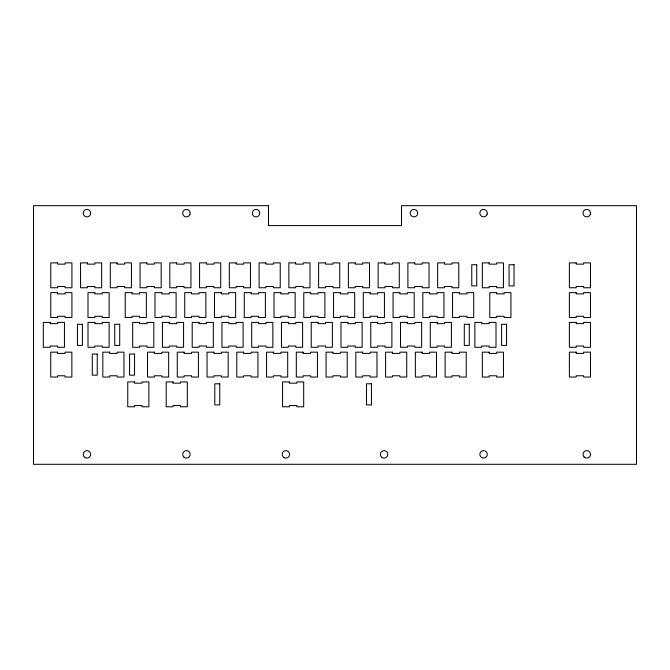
<?xml version="1.0" encoding="UTF-8"?>
<svg xmlns="http://www.w3.org/2000/svg" width="670" height="670" viewBox="0 0 670 670"><rect width="100%" height="100%" fill="white"/><g stroke="black" fill="none" stroke-linecap="round" stroke-linejoin="round"><path stroke-width="1" d="M90.567 214.124L90.19 215.02A3.727 3.727 0 0 1 83.733 215.02L83.356 214.124A3.727 3.727 0 0 1 86.966 209.425A3.727 3.727 0 0 1 90.567 214.124M190.029 214.124L189.652 215.02A3.727 3.727 0 0 1 183.195 215.02L182.826 214.124A3.727 3.727 0 0 1 186.428 209.425A3.727 3.727 0 0 1 190.029 214.124M259.65 214.124L259.282 215.02A3.727 3.727 0 0 1 252.825 215.02L252.448 214.124A3.727 3.727 0 0 1 256.049 209.425A3.727 3.727 0 0 1 259.65 214.124M417.552 214.124L417.175 215.02A3.727 3.727 0 0 1 410.718 215.02L410.35 214.124A3.727 3.727 0 0 1 413.951 209.425A3.727 3.727 0 0 1 417.552 214.124M487.174 214.124L486.805 215.02A3.727 3.727 0 0 1 480.348 215.02L479.971 214.124A3.727 3.727 0 0 1 483.572 209.425A3.727 3.727 0 0 1 487.174 214.124M590.37 214.124L590.002 215.02A3.727 3.727 0 0 1 583.537 215.02L583.168 214.124A3.727 3.727 0 0 1 586.769 209.425A3.727 3.727 0 0 1 590.37 214.124M268.486 205.698L33.5 205.698L33.5 464.302L636.5 464.302L636.5 205.698L401.514 205.698L401.514 225.589L268.486 225.589L268.486 205.698M57.612 262.891L50.778 262.891L50.778 287.757L57.612 287.757L57.612 286.509L65.074 286.509L65.074 287.757L71.916 287.757L71.916 262.891L65.074 262.891L65.074 264.131L57.612 264.131L57.612 262.891M87.376 262.891L80.534 262.891L80.534 287.757L87.376 287.757L87.376 286.509L94.838 286.509L94.838 287.757L101.673 287.757L101.673 262.891L94.838 262.891L94.838 264.131L87.376 264.131L87.376 262.891M117.133 262.891L110.299 262.891L110.299 287.757L117.133 287.757L117.133 286.509L124.595 286.509L124.595 287.757L131.429 287.757L131.429 262.891L124.595 262.891L124.595 264.131L117.133 264.131L117.133 262.891M146.898 262.891L140.055 262.891L140.055 287.757L146.898 287.757L146.898 286.509L154.351 286.509L154.351 287.757L161.194 287.757L161.194 262.891L154.351 262.891L154.351 264.131L146.898 264.131L146.898 262.891M176.654 262.891L169.811 262.891L169.811 287.757L176.654 287.757L176.654 286.509L184.116 286.509L184.116 287.757L190.95 287.757L190.95 262.891L184.116 262.891L184.116 264.131L176.654 264.131L176.654 262.891M206.41 262.891L199.576 262.891L199.576 287.757L206.41 287.757L206.41 286.509L213.872 286.509L213.872 287.757L220.715 287.757L220.715 262.891L213.872 262.891L213.872 264.131L206.41 264.131L206.41 262.891M236.175 262.891L229.333 262.891L229.333 287.757L236.175 287.757L236.175 286.509L243.629 286.509L243.629 287.757L250.471 287.757L250.471 262.891L243.629 262.891L243.629 264.131L236.175 264.131L236.175 262.891M265.931 262.891L259.097 262.891L259.097 287.757L265.931 287.757L265.931 286.509L273.394 286.509L273.394 287.757L280.228 287.757L280.228 262.891L273.394 262.891L273.394 264.131L265.931 264.131L265.931 262.891M295.688 262.891L288.854 262.891L288.854 287.757L295.688 287.757L295.688 286.509L303.15 286.509L303.15 287.757L309.992 287.757L309.992 262.891L303.15 262.891L303.15 264.131L295.688 264.131L295.688 262.891M325.453 262.891L318.61 262.891L318.61 287.757L325.453 287.757L325.453 286.509L332.915 286.509L332.915 287.757L339.749 287.757L339.749 262.891L332.915 262.891L332.915 264.131L325.453 264.131L325.453 262.891M355.209 262.891L348.375 262.891L348.375 287.757L355.209 287.757L355.209 286.509L362.671 286.509L362.671 287.757L369.505 287.757L369.505 262.891L362.671 262.891L362.671 264.131L355.209 264.131L355.209 262.891M384.974 262.891L378.131 262.891L378.131 287.757L384.974 287.757L384.974 286.509L392.427 286.509L392.427 287.757L399.27 287.757L399.27 262.891L392.427 262.891L392.427 264.131L384.974 264.131L384.974 262.891M414.73 262.891L407.896 262.891L407.896 287.757L414.73 287.757L414.73 286.509L422.192 286.509L422.192 287.757L429.026 287.757L429.026 262.891L422.192 262.891L422.192 264.131L414.73 264.131L414.73 262.891M444.486 262.891L437.652 262.891L437.652 287.757L444.486 287.757L444.486 286.509L451.949 286.509L451.949 287.757L458.791 287.757L458.791 262.891L451.949 262.891L451.949 264.131L444.486 264.131L444.486 262.891M489.167 262.891L482.333 262.891L482.333 287.757L489.167 287.757L489.167 286.509L496.629 286.509L496.629 287.757L503.463 287.757L503.463 262.891L496.629 262.891L496.629 264.131L489.167 264.131L489.167 262.891M576.2 262.891L569.366 262.891L569.366 287.757L576.2 287.757L576.2 286.509L583.662 286.509L583.662 287.757L590.496 287.757L590.496 262.891L583.662 262.891L583.662 264.131L576.2 264.131L576.2 262.891M476.739 264.75L471.764 264.75L471.764 285.889L476.739 285.889L476.739 264.75M514.032 264.75L509.066 264.75L509.066 285.889L514.032 285.889L514.032 264.75M57.612 292.648L50.778 292.648L50.778 317.513L57.612 317.513L57.612 316.274L65.074 316.274L65.074 317.513L71.916 317.513L71.916 292.648L65.074 292.648L65.074 293.896L57.612 293.896L57.612 292.648M94.838 292.648L87.996 292.648L87.996 317.513L94.838 317.513L94.838 316.274L102.292 316.274L102.292 317.513L109.135 317.513L109.135 292.648L102.292 292.648L102.292 293.887L94.838 293.887L94.838 292.648M132.057 292.648L125.215 292.648L125.215 317.513L132.057 317.513L132.057 316.274L139.511 316.274L139.511 317.513L146.353 317.513L146.353 292.648L139.511 292.648L139.511 293.896L132.057 293.896L132.057 292.648M161.813 292.648L154.979 292.648L154.979 317.513L161.813 317.513L161.813 316.274L169.276 316.274L169.276 317.513L176.109 317.513L176.109 292.648L169.276 292.648L169.276 293.896L161.813 293.896L161.813 292.648M191.57 292.648L184.736 292.648L184.736 317.513L191.57 317.513L191.57 316.274L199.032 316.274L199.032 317.513L205.874 317.513L205.874 292.648L199.032 292.648L199.032 293.896L191.57 293.896L191.57 292.648M221.334 292.648L214.492 292.648L214.492 317.513L221.334 317.513L221.334 316.274L228.788 316.274L228.788 317.513L235.631 317.513L235.631 292.648L228.788 292.648L228.788 293.896L221.334 293.896L221.334 292.648M251.091 292.648L244.257 292.648L244.257 317.513L251.091 317.513L251.091 316.274L258.553 316.274L258.553 317.513L265.387 317.513L265.387 292.648L258.553 292.648L258.553 293.896L251.091 293.896L251.091 292.648M280.856 292.648L274.013 292.648L274.013 317.513L280.856 317.513L280.856 316.274L288.309 316.274L288.309 317.513L295.152 317.513L295.152 292.648L288.309 292.648L288.309 293.896L280.856 293.896L280.856 292.648M310.612 292.648L303.77 292.648L303.77 317.513L310.612 317.513L310.612 316.274L318.074 316.274L318.074 317.513L324.908 317.513L324.908 292.648L318.074 292.648L318.074 293.896L310.612 293.896L310.612 292.648M340.368 292.648L333.534 292.648L333.534 317.513L340.368 317.513L340.368 316.274L347.831 316.274L347.831 317.513L354.673 317.513L354.673 292.648L347.831 292.648L347.831 293.896L340.368 293.896L340.368 292.648M370.133 292.648L363.291 292.648L363.291 317.513L370.133 317.513L370.133 316.274L377.587 316.274L377.587 317.513L384.429 317.513L384.429 292.648L377.587 292.648L377.587 293.896L370.133 293.896L370.133 292.648M399.889 292.648L393.055 292.648L393.055 317.513L399.889 317.513L399.889 316.274L407.352 316.274L407.352 317.513L414.186 317.513L414.186 292.648L407.352 292.648L407.352 293.896L399.889 293.896L399.889 292.648M429.646 292.648L422.812 292.648L422.812 317.513L429.646 317.513L429.646 316.274L437.108 316.274L437.108 317.513L443.95 317.513L443.95 292.648L437.108 292.648L437.108 293.896L429.646 293.896L429.646 292.648M459.411 292.648L452.568 292.648L452.568 317.513L459.411 317.513L459.411 316.274L466.873 316.274L466.873 317.513L473.707 317.513L473.707 292.648L466.873 292.648L466.873 293.896L459.411 293.896L459.411 292.648M496.629 292.648L489.787 292.648L489.787 317.513L496.629 317.513L496.629 316.274L504.091 316.274L504.091 317.513L510.925 317.513L510.925 292.648L504.091 292.648L504.091 293.896L496.629 293.896L496.629 292.648M576.2 292.648L569.366 292.648L569.366 317.513L576.2 317.513L576.2 316.274L583.662 316.274L583.662 317.513L590.496 317.513L590.496 292.648L583.662 292.648L583.662 293.896L576.2 293.896L576.2 292.648M50.158 322.404L43.316 322.404L43.316 347.278L50.158 347.278L50.158 346.03L57.612 346.03L57.612 347.278L64.454 347.278L64.454 322.404L57.612 322.404L57.612 323.652L50.158 323.652L50.158 322.404M94.838 322.404L87.996 322.404L87.996 347.278L94.838 347.278L94.838 346.03L102.292 346.03L102.292 347.278L109.135 347.278L109.135 322.404L102.292 322.404L102.292 323.652L94.838 323.652L94.838 322.404M139.511 322.404L132.677 322.404L132.677 347.278L139.511 347.278L139.511 346.03L146.973 346.03L146.973 347.278L153.815 347.278L153.815 322.404L146.973 322.404L146.973 323.652L139.511 323.652L139.511 322.404M169.276 322.404L162.433 322.404L162.433 347.278L169.276 347.278L169.276 346.03L176.729 346.03L176.729 347.278L183.572 347.278L183.572 322.404L176.729 322.404L176.729 323.652L169.276 323.652L169.276 322.404M199.032 322.404L192.198 322.404L192.198 347.278L199.032 347.278L199.032 346.03L206.494 346.03L206.494 347.278L213.328 347.278L213.328 322.404L206.494 322.404L206.494 323.652L199.032 323.652L199.032 322.404M228.788 322.404L221.954 322.404L221.954 347.278L228.788 347.278L228.788 346.03L236.25 346.03L236.25 347.278L243.093 347.278L243.093 322.404L236.25 322.404L236.25 323.652L228.788 323.652L228.788 322.404M258.553 322.404L251.711 322.404L251.711 347.278L258.553 347.278L258.553 346.03L266.015 346.03L266.015 347.278L272.849 347.278L272.849 322.404L266.015 322.404L266.015 323.652L258.553 323.652L258.553 322.404M288.309 322.404L281.475 322.404L281.475 347.278L288.309 347.278L288.309 346.03L295.772 346.03L295.772 347.278L302.606 347.278L302.606 322.404L295.772 322.404L295.772 323.652L288.309 323.652L288.309 322.404M318.074 322.404L311.232 322.404L311.232 347.278L318.074 347.278L318.074 346.03L325.528 346.03L325.528 347.278L332.37 347.278L332.37 322.404L325.528 322.404L325.528 323.652L318.074 323.652L318.074 322.404M347.831 322.404L340.997 322.404L340.997 347.278L347.831 347.278L347.831 346.03L355.293 346.03L355.293 347.278L362.127 347.278L362.127 322.404L355.293 322.404L355.293 323.652L347.831 323.652L347.831 322.404M377.587 322.404L370.753 322.404L370.753 347.278L377.587 347.278L377.587 346.03L385.049 346.03L385.049 347.278L391.891 347.278L391.891 322.404L385.049 322.404L385.049 323.652L377.587 323.652L377.587 322.404M407.352 322.404L400.509 322.404L400.509 347.278L407.352 347.278L407.352 346.03L414.814 346.03L414.814 347.278L421.648 347.278L421.648 322.404L414.814 322.404L414.814 323.652L407.352 323.652L407.352 322.404M437.108 322.404L430.274 322.404L430.274 347.278L437.108 347.278L437.108 346.03L444.57 346.03L444.57 347.278L451.404 347.278L451.404 322.404L444.57 322.404L444.57 323.652L437.108 323.652L437.108 322.404M481.713 322.404L474.871 322.404L474.871 347.278L481.713 347.278L481.713 346.03L489.167 346.03L489.167 347.278L496.009 347.278L496.009 322.404L489.167 322.404L489.167 323.652L481.713 323.652L481.713 322.404M576.2 322.404L569.366 322.404L569.366 347.278L576.2 347.278L576.2 346.03L583.662 346.03L583.662 347.278L590.496 347.278L590.496 322.404L583.662 322.404L583.662 323.652L576.2 323.652L576.2 322.404M82.402 324.272L77.427 324.272L77.427 345.41L82.402 345.41L82.402 324.272M119.704 324.272L114.729 324.272L114.729 345.41L119.704 345.41L119.704 324.272M469.276 324.272L464.302 324.272L464.302 345.41L469.276 345.41L469.276 324.272M506.579 324.272L501.604 324.272L501.604 345.41L506.579 345.41L506.579 324.272M57.57 352.169L50.727 352.169L50.727 377.034L57.57 377.034L57.57 375.786L65.032 375.786L65.032 377.034L71.866 377.034L71.866 352.169L65.032 352.169L65.032 353.408L57.57 353.408L57.57 352.169M109.671 352.169L102.837 352.169L102.837 377.034L109.671 377.034L109.671 375.786L117.133 375.786L117.133 377.034L123.975 377.034L123.975 352.169L117.133 352.169L117.133 353.408L109.671 353.408L109.671 352.169M154.351 352.169L147.517 352.169L147.517 377.034L154.351 377.034L154.351 375.786L161.813 375.786L161.813 377.034L168.656 377.034L168.656 352.169L161.813 352.169L161.813 353.408L154.351 353.408L154.351 352.169M184.116 352.169L177.274 352.169L177.274 377.034L184.116 377.034L184.116 375.786L191.57 375.786L191.57 377.034L198.412 377.034L198.412 352.169L191.57 352.169L191.57 353.408L184.116 353.408L184.116 352.169M213.872 352.169L207.038 352.169L207.038 377.034L213.872 377.034L213.872 375.786L221.334 375.786L221.334 377.034L228.168 377.034L228.168 352.169L221.334 352.169L221.334 353.408L213.872 353.408L213.872 352.169M243.629 352.169L236.795 352.169L236.795 377.034L243.629 377.034L243.629 375.786L251.091 375.786L251.091 377.034L257.933 377.034L257.933 352.169L251.091 352.169L251.091 353.408L243.629 353.408L243.629 352.169M273.394 352.169L266.551 352.169L266.551 377.034L273.394 377.034L273.394 375.786L280.856 375.786L280.856 377.034L287.69 377.034L287.69 352.169L280.856 352.169L280.856 353.408L273.394 353.408L273.394 352.169M303.15 352.169L296.316 352.169L296.316 377.034L303.15 377.034L303.15 375.786L310.612 375.786L310.612 377.034L317.446 377.034L317.446 352.169L310.612 352.169L310.612 353.408L303.15 353.408L303.15 352.169M332.915 352.169L326.072 352.169L326.072 377.034L332.915 377.034L332.915 375.786L340.368 375.786L340.368 377.034L347.211 377.034L347.211 352.169L340.368 352.169L340.368 353.408L332.915 353.408L332.915 352.169M362.671 352.169L355.829 352.169L355.829 377.034L362.671 377.034L362.671 375.786L370.133 375.786L370.133 377.034L376.967 377.034L376.967 352.169L370.133 352.169L370.133 353.408L362.671 353.408L362.671 352.169M392.427 352.169L385.593 352.169L385.593 377.034L392.427 377.034L392.427 375.786L399.889 375.786L399.889 377.034L406.732 377.034L406.732 352.169L399.889 352.169L399.889 353.408L392.427 353.408L392.427 352.169M422.192 352.169L415.35 352.169L415.35 377.034L422.192 377.034L422.192 375.786L429.646 375.786L429.646 377.034L436.488 377.034L436.488 352.169L429.646 352.169L429.646 353.408L422.192 353.408L422.192 352.169M451.949 352.169L445.115 352.169L445.115 377.034L451.949 377.034L451.949 375.786L459.411 375.786L459.411 377.034L466.245 377.034L466.245 352.169L459.411 352.169L459.411 353.408L451.949 353.408L451.949 352.169M489.167 352.169L482.333 352.169L482.333 377.034L489.167 377.034L489.167 375.786L496.629 375.786L496.629 377.034L503.463 377.034L503.463 352.169L496.629 352.169L496.629 353.408L489.167 353.408L489.167 352.169M576.2 352.169L569.366 352.169L569.366 377.034L576.2 377.034L576.2 375.786L583.662 375.786L583.662 377.034L590.496 377.034L590.496 352.169L583.662 352.169L583.662 353.408L576.2 353.408L576.2 352.169M97.242 354.036L92.267 354.036L92.267 375.166L97.242 375.166L97.242 354.036M134.544 354.036L129.57 354.036L129.57 375.166L134.544 375.166L134.544 354.036M134.595 381.925L127.752 381.925L127.752 406.791L134.595 406.791L134.595 405.551L142.057 405.551L142.057 406.791L148.891 406.791L148.891 381.925L142.057 381.925L142.057 383.173L134.595 383.173L134.595 381.925M173.028 381.925L166.194 381.925L166.194 406.791L173.028 406.791L173.028 405.551L180.49 405.551L180.49 406.791L187.324 406.791L187.324 381.925L180.49 381.925L180.49 383.173L173.028 383.173L173.028 381.925M289.39 381.925L282.556 381.925L282.556 406.791L289.39 406.791L289.39 405.551L296.852 405.551L296.852 406.791L303.686 406.791L303.686 381.925L296.852 381.925L296.852 383.173L289.39 383.173L289.39 381.925M219.768 383.793L214.794 383.793L214.794 404.931L219.768 404.931L219.768 383.793M371.448 383.793L366.473 383.793L366.473 404.931L371.448 404.931L371.448 383.793M584.131 456.99A3.727 3.727 0 0 0 590.37 455.324A3.727 3.727 0 0 0 585.806 450.751A3.727 3.727 0 0 0 584.131 456.99M481.713 457.585A3.727 3.727 0 0 0 487.308 454.361A3.727 3.727 0 0 0 481.713 451.128A3.727 3.727 0 0 0 481.713 457.585M85.098 457.585A3.727 3.727 0 0 0 90.693 454.361A3.727 3.727 0 0 0 85.098 451.128A3.727 3.727 0 0 0 85.098 457.585M183.789 456.99A3.727 3.727 0 0 0 190.029 455.324A3.727 3.727 0 0 0 185.464 450.751A3.727 3.727 0 0 0 183.789 456.99M284.021 457.585A3.727 3.727 0 0 0 289.616 454.361A3.727 3.727 0 0 0 284.021 451.128A3.727 3.727 0 0 0 284.021 457.585M382.243 457.585A3.727 3.727 0 0 0 387.838 454.361A3.727 3.727 0 0 0 382.243 451.128A3.727 3.727 0 0 0 382.243 457.585"/></g></svg>
